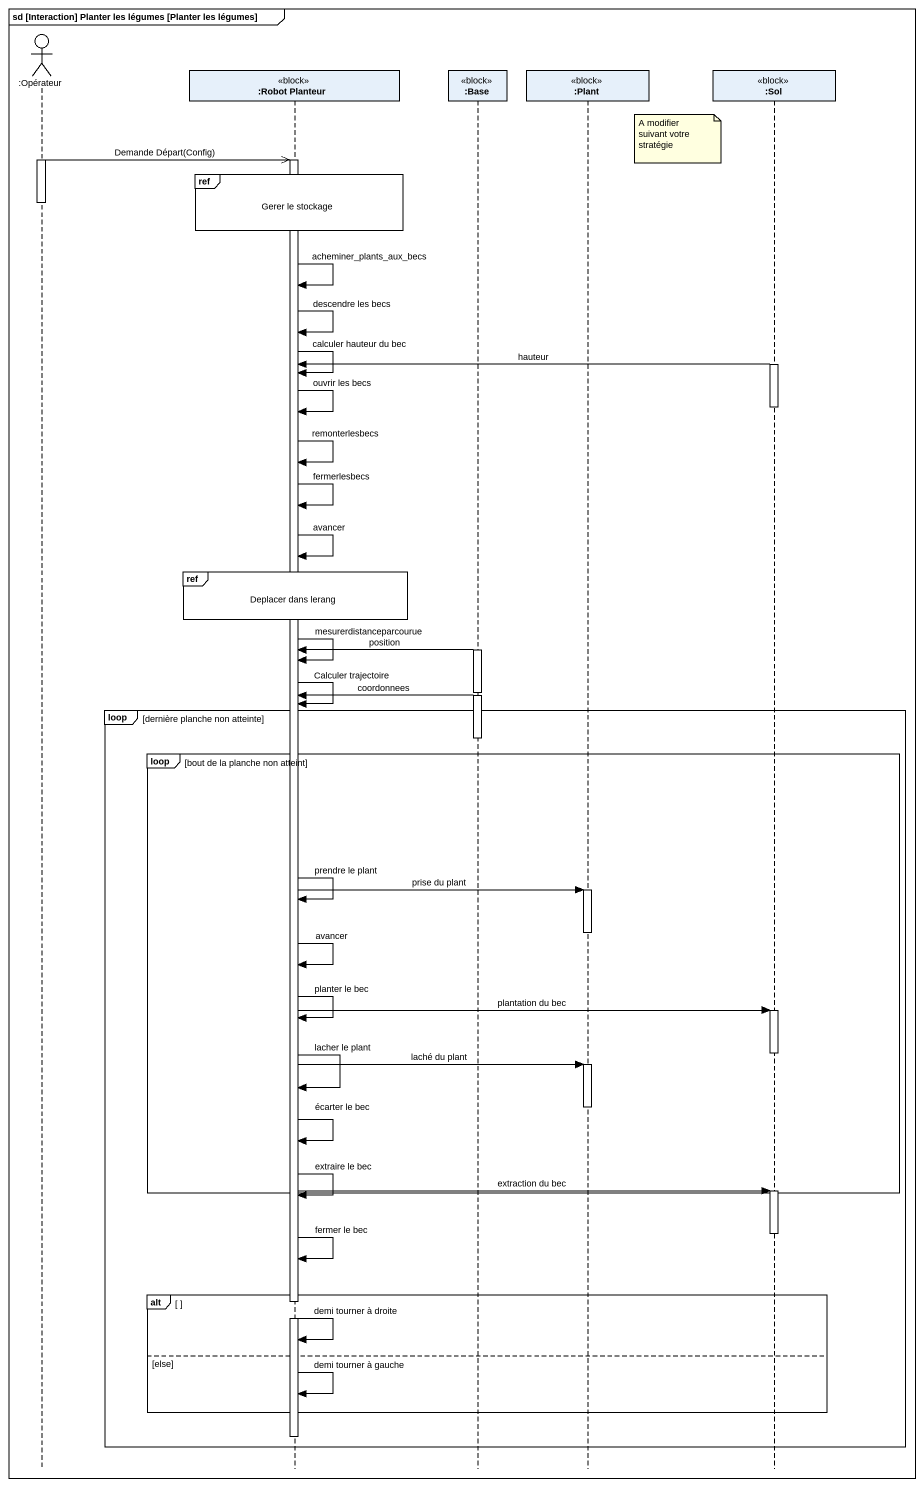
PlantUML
@startuml
mainframe sd [Interaction] Planter les légumes [Planter les légumes]
hide footbox
actor ":Opérateur" as Opérateur
participant ":Robot Planteur" as Robot_Planteur <<block>>
participant ":Base" as Base <<block>>
participant ":Plant" as Plant <<block>>
participant ":Sol" as Sol <<block>>

note right of Plant : A modifier suivant votre stratégie
activate Opérateur
Opérateur ->> Robot_Planteur : Demande Départ(Config)
activate Robot_Planteur
ref over Robot_Planteur : Gerer le stockage
deactivate Opérateur
Robot_Planteur -> Robot_Planteur : acheminer_plants_aux_becs
Robot_Planteur -> Robot_Planteur : descendre les becs
activate Sol
Sol -> Robot_Planteur : hauteur
Robot_Planteur -> Robot_Planteur : calculer hauteur du bec
deactivate Sol
Robot_Planteur -> Robot_Planteur : ouvrir les becs
Robot_Planteur -> Robot_Planteur : remonterlesbecs
Robot_Planteur -> Robot_Planteur : fermerlesbecs
Robot_Planteur -> Robot_Planteur : avancer
ref over Robot_Planteur : Deplacer dans lerang
activate Base
Base -> Robot_Planteur : position
Robot_Planteur -> Robot_Planteur : mesurerdistanceparcourue
Base -> Robot_Planteur : coordonnees
Robot_Planteur -> Robot_Planteur : Calculer trajectoire
loop dernière planche non atteinte
  deactivate Base
  loop bout de la planche non atteint
    Robot_Planteur -> Plant : prise du plant
    activate Plant
    Robot_Planteur -> Robot_Planteur : prendre le plant
    deactivate Plant
    Robot_Planteur -> Robot_Planteur : avancer
    Robot_Planteur -> Sol : plantation du bec
    activate Sol
    Robot_Planteur -> Robot_Planteur : planter le bec
    deactivate Sol
    Robot_Planteur -> Plant : laché du plant
    activate Plant
    Robot_Planteur -> Robot_Planteur : lacher le plant
    deactivate Plant
    Robot_Planteur -> Robot_Planteur : écarter le bec
    Robot_Planteur -> Sol : extraction du bec
    activate Sol
  end
  Robot_Planteur -> Robot_Planteur : extraire le bec
  deactivate Sol
  Robot_Planteur -> Robot_Planteur : fermer le bec
  alt
    Robot_Planteur -> Robot_Planteur : demi tourner à droite
  else else
    Robot_Planteur -> Robot_Planteur : demi tourner à gauche
  end
  deactivate Robot_Planteur
end
@enduml
